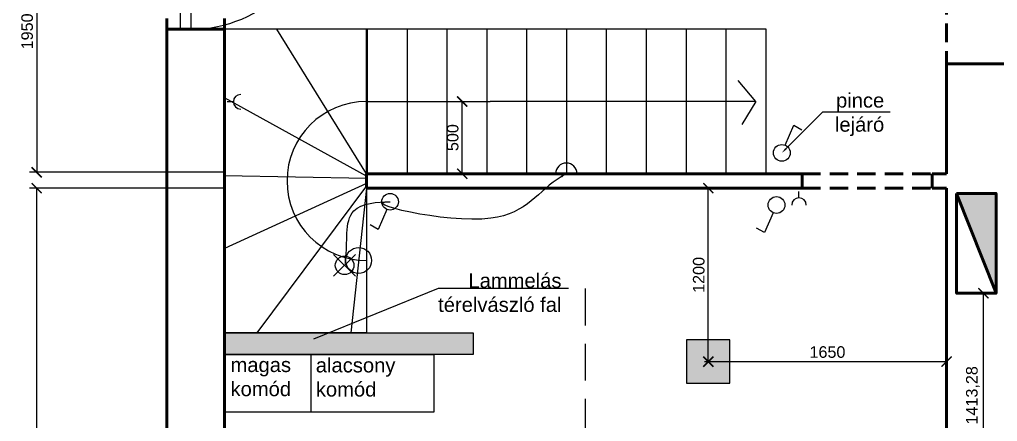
# Model space of a CAD drawing. Header units: metres. Extents: x -98677 to 89321, y -16450 to 242692.
# Drawn here: x -21862 to -15091, y 13988 to 16768 of the extents above; entities that cross this region are included whole.
import ezdxf
from ezdxf import colors
from ezdxf.entities.mleader import LeaderData, LeaderLine
from ezdxf.math import Vec2, Vec3

# ---------------------------------------------------------------- set-up
doc = ezdxf.new("R2010")
doc.units = ezdxf.units.M
doc.header["$LTSCALE"] = 0.001
doc.linetypes.add('DASHED', pattern=[19.05, 12.7, -6.35])
doc.linetypes.add('DASHEDX2', pattern=[38.1, 25.4, -12.7])
for name, color, linetype, lineweight in [('ajtók', 7, 'Continuous', 25), ('külső fal', 7, 'Continuous', 50), ('külső fal - sz', 7, 'DASHED', 50), ('szekrény', 251, 'Continuous', 25)]:
    doc.layers.add(name, color=color, linetype=linetype, lineweight=lineweight)
for name, color, linetype in [('gépészet - kapcsolók', 4, 'Continuous'), ('gépészet - villany', 6, 'Continuous'), ('lépcső', 170, 'Continuous'), ('Méret', 7, 'Continuous'), ('újfal', 1, 'Continuous'), ('újfal - gipszkarton', 1, 'Continuous')]:
    doc.layers.add(name, color=color, linetype=linetype)
doc.styles.add('dada', font='arial.ttf', dxfattribs={"height": 80})
doc.styles.get("Standard").update_dxf_attribs({"font": 'arial.ttf'})
doc.dimstyles.new('kicsi folyamatos', dxfattribs={"dimscale": 100, "dimtxt": 1, "dimasz": 0.7, "dimexe": 0.5, "dimexo": 0, "dimgap": 0.25, "dimtad": 1, "dimtxsty": 'dada', "dimblk1": 'ARCHTICK', "dimblk2": 'ARCHTICK', "dimsah": 1, "dimcen": 2.5, "dimadec": 0, "dimazin": 0, "dimtfac": 1, "dimtmove": 0, "dimatfit": 3, "dimldrblk": 'ARCHTICK', "dimfxl": 1, "dimarcsym": 0})

# ---------------------------------------------------------------- blocks, each defined once
blk = doc.blocks.new('_ArchTick')
at = {"color": 0, "linetype": 'ByBlock', "const_width": 0.15}
blk.add_lwpolyline([(-0.5, -0.5), (0.5, 0.5)], dxfattribs=at)
blk = doc.blocks.new('*D8')
at = {"layer": 'Defpoints', "color": 0, "ltscale": 10000}
for p in [(-20443.1, 15601.4), (-21744, 10661.4), (-20443.1, 10661.4)]:
    blk.add_point(p, dxfattribs=at)
at = {"layer": 'Méret', "color": 0, "lineweight": -2, "ltscale": 10000}
for p, q in [((-20443.1, 15601.4), (-21794, 15601.4)), ((-21744, 15601.4), (-21744, 10661.4)), ((-20443.1, 10661.4), (-21794, 10661.4))]:
    blk.add_line(p, q, dxfattribs=at)
at = {"layer": 'Méret', "color": 0, "lineweight": -2, "ltscale": 10000, "xscale": 70, "yscale": 70, "zscale": 70}
for p, rotation in [((-21744, 15601.4), 90), ((-21744, 10661.4), 270)]:
    blk.add_blockref('_ArchTick', p, dxfattribs=dict(at, rotation=rotation))
at = {"layer": 'Méret', "color": 0, "ltscale": 10000, "insert": (-21809.9, 13131.4), "char_height": 80, "attachment_point": 5, "rotation": 90, "style": 'dada'}
blk.add_mtext('4940', dxfattribs=at)
blk = doc.blocks.new('*D11')
at = {"layer": 'Defpoints', "color": 0, "ltscale": 10000}
for p in [(-20443.1, 17661.4), (-21743.6, 15711.4), (-20443.1, 15711.4)]:
    blk.add_point(p, dxfattribs=at)
at = {"layer": 'Méret', "color": 0, "lineweight": -2, "ltscale": 10000}
for p, q in [((-20443.1, 17661.4), (-21793.6, 17661.4)), ((-21743.6, 17661.4), (-21743.6, 15711.4)), ((-20443.1, 15711.4), (-21793.6, 15711.4))]:
    blk.add_line(p, q, dxfattribs=at)
at = {"layer": 'Méret', "color": 0, "lineweight": -2, "ltscale": 10000, "xscale": 70, "yscale": 70, "zscale": 70}
for p, rotation in [((-21743.6, 17661.4), 90), ((-21743.6, 15711.4), 270)]:
    blk.add_blockref('_ArchTick', p, dxfattribs=dict(at, rotation=rotation))
at = {"layer": 'Méret', "color": 0, "ltscale": 10000, "insert": (-21809.5, 16686.4), "char_height": 80, "attachment_point": 5, "rotation": 90, "style": 'dada'}
blk.add_mtext('1950', dxfattribs=at)
blk = doc.blocks.new('*D14')
at = {"layer": 'Defpoints', "color": 0, "ltscale": 10000}
for p in [(-15374.3, 14874.7), (-15187.9, 14874.7), (-15443.1, 13461.4)]:
    blk.add_point(p, dxfattribs=at)
at = {"layer": 'Méret', "color": 0, "lineweight": -2, "ltscale": 10000}
for p, q in [((-15374.3, 14874.7), (-15137.9, 14874.7)), ((-15187.9, 13461.4), (-15187.9, 14874.7)), ((-15443.1, 13461.4), (-15137.9, 13461.4))]:
    blk.add_line(p, q, dxfattribs=at)
at = {"layer": 'Méret', "color": 0, "lineweight": -2, "ltscale": 10000, "xscale": 70, "yscale": 70, "zscale": 70}
for p, rotation in [((-15187.9, 14874.7), 90), ((-15187.9, 13461.4), 270)]:
    blk.add_blockref('_ArchTick', p, dxfattribs=dict(at, rotation=rotation))
at = {"layer": 'Méret', "color": 0, "ltscale": 10000, "insert": (-15261, 14168.1), "char_height": 80, "attachment_point": 5, "rotation": 90, "style": 'dada'}
blk.add_mtext('1413,28', dxfattribs=at)
blk = doc.blocks.new('*D39')
at = {"layer": 'Defpoints', "color": 0, "ltscale": 10000}
for p in [(-19460.2, 16201.4), (-18797.1, 16201.4), (-19460.2, 15701.4)]:
    blk.add_point(p, dxfattribs=at)
at = {"layer": 'Méret', "color": 0, "lineweight": -2, "ltscale": 10000}
for p, q in [((-19460.2, 16201.4), (-18747.1, 16201.4)), ((-18797.1, 15701.4), (-18797.1, 16201.4)), ((-19460.2, 15701.4), (-18747.1, 15701.4))]:
    blk.add_line(p, q, dxfattribs=at)
at = {"layer": 'Méret', "color": 0, "lineweight": -2, "ltscale": 10000, "xscale": 70, "yscale": 70, "zscale": 70}
for p, rotation in [((-18797.1, 16201.4), 90), ((-18797.1, 15701.4), 270)]:
    blk.add_blockref('_ArchTick', p, dxfattribs=dict(at, rotation=rotation))
at = {"layer": 'Méret', "color": 0, "ltscale": 10000, "insert": (-18863, 15951.4), "char_height": 80, "attachment_point": 5, "rotation": 90, "style": 'dada'}
blk.add_mtext('500', dxfattribs=at)
blk = doc.blocks.new('Csillar')
at = {"layer": 'gépészet - villany', "ltscale": 10000}
for p, q in [((-75.7, 75.7), (75.7, -75.7)), ((-75.7, -75.7), (75.7, 75.7))]:
    blk.add_line(p, q, dxfattribs=at)
blk.add_circle((0, 0), 64.4, dxfattribs=at)
blk = doc.blocks.new('Fali lámpa')
at = {"layer": 'gépészet - villany', "ltscale": 10000}
blk.add_line((-139.1, 0), (139.1, 0), dxfattribs=at)
blk.add_arc((0, 0), 73.7, 0, 180, dxfattribs=at)
blk = doc.blocks.new('Villany - kapcsoló')
at = {"layer": 'gépészet - kapcsolók', "ltscale": 10000}
for p, q in [((-248.9, 84.5), (-218, 139.8)), ((-110.8, 24.7), (-248.9, 84.5))]:
    blk.add_line(p, q, dxfattribs=at)
blk.add_circle((-57.8, 1.7), 57.8, dxfattribs=at)
blk = doc.blocks.new('Villany - konector')
at = {"layer": 'gépészet - kapcsolók', "ltscale": 10000}
blk.add_line((-50.5, 0), (-94.3, 0), dxfattribs=at)
blk.add_arc((0, 0), 50.5, 90, 270, dxfattribs=at)
at = {"layer": 'gépészet - villany', "ltscale": 10000, "style": 'dada'}
blk.add_attdef('DARAB', (36.1, -64.9), '', height=100, dxfattribs=at)
blk = doc.blocks.new('*D111')
at = {"layer": 'Defpoints', "color": 0, "ltscale": 10000}
for p in [(-17118.3, 15601.4), (-17093.1, 15601.4), (-17118.3, 14401.4)]:
    blk.add_point(p, dxfattribs=at)
at = {"layer": 'Méret', "color": 0, "lineweight": -2, "ltscale": 10000}
for p, q in [((-17118.3, 15601.4), (-17043.1, 15601.4)), ((-17093.1, 14401.4), (-17093.1, 15601.4)), ((-17118.3, 14401.4), (-17043.1, 14401.4))]:
    blk.add_line(p, q, dxfattribs=at)
at = {"layer": 'Méret', "color": 0, "lineweight": -2, "ltscale": 10000, "xscale": 70, "yscale": 70, "zscale": 70}
for p, rotation in [((-17093.1, 15601.4), 90), ((-17093.1, 14401.4), 270)]:
    blk.add_blockref('_ArchTick', p, dxfattribs=dict(at, rotation=rotation))
at = {"layer": 'Méret', "color": 0, "ltscale": 10000, "insert": (-17159, 15001.4), "char_height": 80, "attachment_point": 5, "rotation": 90, "style": 'dada'}
blk.add_mtext('1200', dxfattribs=at)
blk = doc.blocks.new('*D112')
at = {"layer": 'Defpoints', "color": 0, "ltscale": 10000}
for p in [(-17093.1, 14401.4), (-15443.1, 14401.4), (-15443.1, 14401.4)]:
    blk.add_point(p, dxfattribs=at)
at = {"layer": 'Méret', "color": 0, "lineweight": -2, "ltscale": 10000}
for p, q in [((-17093.1, 14401.4), (-17093.1, 14451.4)), ((-15443.1, 14401.4), (-15443.1, 14451.4)), ((-17093.1, 14401.4), (-15443.1, 14401.4))]:
    blk.add_line(p, q, dxfattribs=at)
at = {"layer": 'Méret', "color": 0, "lineweight": -2, "ltscale": 10000, "xscale": 70, "yscale": 70, "zscale": 70, "rotation": 180}
blk.add_blockref('_ArchTick', (-17093.1, 14401.4), dxfattribs=at)
at = {"layer": 'Méret', "color": 0, "lineweight": -2, "ltscale": 10000, "xscale": 70, "yscale": 70, "zscale": 70}
blk.add_blockref('_ArchTick', (-15443.1, 14401.4), dxfattribs=at)
at = {"layer": 'Méret', "color": 0, "ltscale": 10000, "insert": (-16268.1, 14467.3), "char_height": 80, "attachment_point": 5, "style": 'dada'}
blk.add_mtext('1650', dxfattribs=at)

msp = doc.modelspace()

# ---------------------------------------------------------------- hatches: boundary and pattern name
at = {"layer": 'külső fal', "ltscale": 10000}
msp.add_hatch(color=256, dxfattribs=at).paths.add_polyline_path([(-15374.336, 15565.208), (-15099.99, 15565.208), (-15099.99, 14874.72)])
at = {"layer": 'újfal', "ltscale": 10000, "true_color": 0xd7f6fd}
msp.add_hatch(color=7, dxfattribs=at).paths.add_polyline_path([(-17243.107, 14251.441), (-16943.107, 14251.441), (-16943.107, 14551.441), (-17243.107, 14551.441)])
at = {"layer": 'újfal - gipszkarton', "ltscale": 10000}
msp.add_hatch(color=256, dxfattribs=at).paths.add_polyline_path([(-20443.107, 14601.441), (-19840.176, 14601.441), (-19460.198, 14601.441), (-19153.416, 14601.441), (-18846.634, 14601.441), (-18720.265, 14601.441), (-18720.265, 14451.441), (-20443.107, 14451.441)])

# ---------------------------------------------------------------- linework, layer by layer
at = {"layer": 'ajtók', "ltscale": 10000}
msp.add_lwpolyline([(-20673.935, 17601.441), (-20750.944, 17601.441), (-20750.944, 16701.441), (-20673.935, 16701.441)], close=True, dxfattribs=at)
msp.add_arc((-20673.935, 17601.441), 900, 270, 0, dxfattribs=at)
at = {"layer": 'gépészet - villany', "linetype": 'DASHEDX2', "ltscale": 10000}
msp.add_line((-17943.107, 10461.441), (-17943.107, 14948.997), dxfattribs=at)
at = {"layer": 'külső fal'}
for p, q in [((-20843.107, 10261.441), (-20843.107, 16775.655)), ((-20443.107, 16775.655), (-20443.107, 10661.441)), ((-20843.107, 16701.441), (-20443.107, 16701.441)), ((-20843.107, 16701.441), (-20443.107, 16701.441)), ((-19460.198, 15701.441), (-16443.107, 15701.441)), ((-19243.107, 15701.441), (-19460.198, 15701.441)), ((-19460.198, 15701.441), (-19460.198, 15601.441)), ((-16443.107, 15701.441), (-19243.107, 15701.441)), ((-15543.107, 15701.441), (-15443.107, 15701.441)), ((-15543.107, 15701.441), (-15543.107, 15601.441)), ((-16443.107, 15601.441), (-19460.198, 15601.441)), ((-19460.198, 15601.441), (-16443.107, 15601.441)), ((-15443.107, 15601.441), (-15543.107, 15601.441)), ((-15443.107, 10661.441), (-15443.107, 15601.441)), ((-15443.107, 10661.441), (-15443.107, 15601.441))]:
    msp.add_line(p, q, dxfattribs=at)
at = {"layer": 'külső fal', "ltscale": 10000}
for p, q in [((-15443.107, 16461.441), (-15443.107, 15701.441)), ((-15443.107, 16461.441), (-15043.107, 16461.441)), ((-16443.107, 15701.441), (-16443.107, 15601.441)), ((-15374.336, 15565.208), (-15099.99, 14874.72))]:
    msp.add_line(p, q, dxfattribs=at)
msp.add_lwpolyline([(-15374.336, 15565.208), (-15099.99, 15565.208), (-15099.99, 14874.72), (-15374.336, 14874.72)], close=True, dxfattribs=at)
at = {"layer": 'külső fal - sz', "ltscale": 10000}
for p, q in [((-15443.107, 17311.441), (-15443.107, 16461.441)), ((-16443.107, 15701.441), (-15543.107, 15701.441)), ((-16443.107, 15601.441), (-15543.107, 15601.441))]:
    msp.add_line(p, q, dxfattribs=at)
at = {"layer": 'lépcső'}
for p, q in [((-20443.107, 16761.441), (-20443.107, 15701.441)), ((-16693.107, 16701.441), (-20443.107, 16701.441)), ((-19460.198, 15701.441), (-20080.445, 16701.441)), ((-19460.198, 15701.441), (-19460.198, 16701.441)), ((-19453.107, 15701.441), (-19453.107, 16701.441)), ((-19177.107, 15701.441), (-19177.107, 16701.441)), ((-18901.107, 15701.441), (-18901.107, 16701.441)), ((-18625.107, 15701.441), (-18625.107, 16701.441)), ((-18349.107, 15701.441), (-18349.107, 16701.441)), ((-18073.107, 15701.441), (-18073.107, 16701.441)), ((-17797.107, 15701.441), (-17797.107, 16701.441)), ((-17521.107, 15701.441), (-17521.107, 16701.441)), ((-17245.107, 15701.441), (-17245.107, 16701.441)), ((-16969.107, 15701.441), (-16969.107, 16701.441)), ((-16693.107, 15701.441), (-16693.107, 16701.441)), ((-16763.996, 16201.441), (-16886.091, 16346.452)), ((-19460.198, 15684.336), (-20443.107, 16226.316)), ((-16763.996, 16201.441), (-18603.003, 16201.441)), ((-16763.996, 16201.441), (-16861.376, 16041.631)), ((-19460.198, 15668.038), (-20443.107, 15686.622)), ((-19460.198, 15701.441), (-19460.198, 15601.441)), ((-16693.107, 15701.441), (-19460.198, 15701.441)), ((-19460.198, 15634.844), (-20443.107, 15183.188)), ((-19460.198, 15618.546), (-20219.347, 14601.441)), ((-19460.198, 15601.441), (-19568.576, 14601.441)), ((-19460.198, 15601.441), (-19460.198, 14601.441)), ((-19460.198, 14601.441), (-20443.107, 14601.441)), ((-19460.198, 14601.441), (-19153.416, 14601.441)), ((-19153.416, 14601.441), (-18846.634, 14601.441))]:
    msp.add_line(p, q, dxfattribs=at)
at = {"layer": 'lépcső', "ltscale": 10000}
msp.add_line((-19460.198, 16201.441), (-18603.003, 16201.441), dxfattribs=at)
msp.add_circle((-19514.387, 15101.441), 89.727, dxfattribs=at)
msp.add_arc((-19460.198, 15651.441), 550, 90, 270, dxfattribs=at)
at = {"layer": 'szekrény', "ltscale": 10000}
for p, q in [((-20443.107, 14451.441), (-19843.107, 14451.441)), ((-20443.107, 14051.441), (-20443.107, 14451.441)), ((-19843.107, 14451.441), (-18993.107, 14451.441)), ((-19843.107, 14051.441), (-19843.107, 14451.441)), ((-18993.107, 14451.441), (-18993.107, 14051.441)), ((-19843.107, 14051.441), (-20443.107, 14051.441)), ((-18993.107, 14051.441), (-19843.107, 14051.441))]:
    msp.add_line(p, q, dxfattribs=at)
at = {"layer": 'újfal', "ltscale": 10000}
msp.add_lwpolyline([(-17243.107, 14251.441), (-16943.107, 14251.441), (-16943.107, 14551.441), (-17243.107, 14551.441)], close=True, dxfattribs=at)
at = {"layer": 'újfal - gipszkarton', "ltscale": 10000}
for p, q in [((-20443.107, 14601.441), (-18720.265, 14601.441)), ((-20443.107, 14451.441), (-20443.107, 14601.441)), ((-18720.265, 14601.441), (-18720.265, 14451.441)), ((-18720.265, 14451.441), (-20443.107, 14451.441))]:
    msp.add_line(p, q, dxfattribs=at)

# ---------------------------------------------------------------- block references
at = {"layer": 'gépészet - kapcsolók', "ltscale": 10000}
msp.add_blockref('Villany - konector', (-20330.909, 16199.115), dxfattribs=at)
for name, p, rotation in [('Villany - konector', (-16465.079, 15484.453), 270), ('Villany - kapcsoló', (-19295.135, 15565.614), 90), ('Villany - kapcsoló', (-16619.111, 15542.939), 90)]:
    msp.add_blockref(name, p, dxfattribs=dict(at, rotation=rotation))
at = {"layer": 'gépészet - villany', "ltscale": 10000, "rotation": 270}
msp.add_blockref('Villany - kapcsoló', (-16585.562, 15788.226), dxfattribs=at)
at = {"layer": 'gépészet - villany', "ltscale": 10000}
for name, p in [('Fali lámpa', (-18076.652, 15701.441)), ('Csillar', (-19611.657, 15067.729))]:
    msp.add_blockref(name, p, dxfattribs=at)

# ---------------------------------------------------------------- texts
at = {"layer": 'szekrény', "ltscale": 10000, "char_height": 100, "attachment_point": 1, "style": 'dada'}
for s, insert, width in [('alacsony\\Pkomód', (-19810.919, 14426.888), 716.88551), ('magas\\Pkomód', (-20401.67, 14429.374), 526.04044)]:
    msp.add_mtext(s, dxfattribs=dict(at, insert=insert, width=width))

# ---------------------------------------------------------------- dimensions: what is measured, and where the dimension line sits
at = {"layer": 'Méret', "ltscale": 10000}
for base, p1, p2, picture, middle in [((-21743.615, 15711.441), (-20443.107, 17661.441), (-20443.107, 15711.441), '*D11', (-21809.461, 16686.441)), ((-18797.114, 16201.441), (-19460.198, 15701.441), (-19460.198, 16201.441), '*D39', (-18862.96, 15951.441)), ((-21744.014, 10661.441), (-20443.107, 15601.441), (-20443.107, 10661.441), '*D8', (-21809.86, 13131.441)), ((-15187.89, 14874.72), (-15443.107, 13461.441), (-15374.336, 14874.72), '*D14', (-15260.967, 14168.081))]:
    dim = msp.add_linear_dim(base=base, p1=p1, p2=p2, angle=90, dimstyle='kicsi folyamatos', override={"dimblk1": 'ArchTick', "dimblk2": 'ArchTick'}, dxfattribs=at)
    dim.commit()
    dim.dimension.update_dxf_attribs({"geometry": picture, "text_midpoint": middle})
dim = msp.add_linear_dim(base=(-17093.107, 15601.441), p1=(-17118.341, 14401.441), p2=(-17118.341, 15601.441), angle=90, dimstyle='kicsi folyamatos', dxfattribs=at)
dim.commit()
dim.dimension.update_dxf_attribs({"geometry": '*D111', "text_midpoint": (-17158.952, 15001.441)})
dim = msp.add_linear_dim(base=(-15443.107, 14401.441), p1=(-17093.107, 14401.441), p2=(-15443.107, 14401.441), dimstyle='kicsi folyamatos', dxfattribs=at)
dim.commit()
dim.dimension.update_dxf_attribs({"geometry": '*D112', "text_midpoint": (-16268.107, 14467.287)})

# ---------------------------------------------------------------- leaders
at = {"layer": 'gépészet - kapcsolók', "color": 1, "ltscale": 10000}
ml = msp.add_multileader_mtext('Standard', dxfattribs=at)
ml.set_content('')
ml.set_leader_properties()
ml.build(insert=Vec2(0, 0))
ml.multileader.update_dxf_attribs({"leader_type": 2, "has_dogleg": 0, "text_left_attachment_type": 6, "text_right_attachment_type": 6, "arrow_head_size": 40})
ctx = ml.context
ctx.base_point, ctx.char_height, ctx.arrow_head_size, ctx.plane_origin = Vec3(-15538.006, 17422.276), 2, 40, Vec3(-17804.297, 17175.632)
ctx.left_attachment, ctx.right_attachment = 6, 6
notes = []
notes.append((ctx, [(0, (1, 1, 0), (-15546.006, 17422.276), (1, 0), 8, [(0, [(-17804.297, 17175.632), (-15926.899, 17128.578)], 256, [])])]))
ctx.mtext, ml.multileader.dxf.content_type = None, 0
at = {"layer": 'gépészet - kapcsolók', "ltscale": 10000}
ml = msp.add_multileader_mtext('Standard', dxfattribs=at)
ml.set_content('')
ml.set_leader_properties()
ml.build(insert=Vec2(0, 0))
ml.multileader.update_dxf_attribs({"leader_type": 2, "has_dogleg": 0, "text_left_attachment_type": 6, "text_right_attachment_type": 6, "arrow_head_size": 40})
ctx = ml.context
ctx.base_point, ctx.char_height, ctx.arrow_head_size, ctx.plane_origin = Vec3(-14985.31, 17413.339), 2, 40, Vec3(-12885.128, 13161.441)
ctx.left_attachment, ctx.right_attachment = 6, 6
notes.append((ctx, [(0, (1, 1, 0), (-14993.31, 17413.339), (1, 0), 8, [(0, [(-12885.128, 13161.441), (-14532.826, 16663.422)], 256, [])])]))
ctx.mtext, ml.multileader.dxf.content_type = None, 0
ml = msp.add_multileader_mtext('Standard', dxfattribs=at)
ml.set_content('')
ml.set_leader_properties()
ml.build(insert=Vec2(0, 0))
ml.multileader.update_dxf_attribs({"leader_type": 2, "has_dogleg": 0, "text_left_attachment_type": 6, "text_right_attachment_type": 6, "arrow_head_size": 40})
ctx = ml.context
ctx.base_point, ctx.char_height, ctx.arrow_head_size, ctx.plane_origin = Vec3(-14985.31, 17413.339), 2, 40, Vec3(-13666.048, 13298.754)
ctx.left_attachment, ctx.right_attachment = 6, 6
notes.append((ctx, [(0, (1, 1, 0), (-14993.31, 17413.339), (1, 0), 8, [(0, [(-13493.196, 13161.441), (-14824.558, 16607.531)], 256, [])])]))
ctx.mtext, ml.multileader.dxf.content_type = None, 0
ml = msp.add_multileader_mtext('Standard', dxfattribs=at)
ml.set_content('')
ml.set_leader_properties()
ml.build(insert=Vec2(0, 0))
ml.multileader.update_dxf_attribs({"leader_type": 2, "has_dogleg": 0, "text_left_attachment_type": 6, "text_right_attachment_type": 6, "arrow_head_size": 40})
ctx = ml.context
ctx.base_point, ctx.char_height, ctx.arrow_head_size, ctx.plane_origin = Vec3(-14784.577, 17418.069), 2, 40, Vec3(-13557.595, 16151.976)
ctx.left_attachment, ctx.right_attachment = 6, 6
notes.append((ctx, [(0, (1, 1, 0), (-14792.577, 17418.069), (1, 0), 8, [(0, [(-13557.595, 16151.976), (-14156.563, 16659.43)], 256, [])])]))
ctx.mtext, ml.multileader.dxf.content_type = None, 0
at = {"layer": 'gépészet - kapcsolók', "color": 1, "ltscale": 10000}
ml = msp.add_multileader_mtext('Standard', dxfattribs=at)
ml.set_content('')
ml.set_leader_properties()
ml.build(insert=Vec2(0, 0))
ml.multileader.update_dxf_attribs({"leader_type": 2, "has_dogleg": 0, "text_left_attachment_type": 6, "text_right_attachment_type": 6, "arrow_head_size": 40})
ctx = ml.context
ctx.base_point, ctx.char_height, ctx.arrow_head_size, ctx.plane_origin = Vec3(-19296.812, 15507.833), 2, 40, Vec3(-18076.652, 15701.441)
ctx.left_attachment, ctx.right_attachment = 6, 6
notes.append((ctx, [(0, (1, 1, 0), (-19304.812, 15507.833), (1, 0), 8, [(0, [(-18076.652, 15701.441), (-18598.021, 15393.398)], 256, [])])]))
ctx.mtext, ml.multileader.dxf.content_type = None, 0
ml = msp.add_multileader_mtext('Standard', dxfattribs=at)
ml.set_content('')
ml.set_leader_properties()
ml.build(insert=Vec2(0, 0))
ml.multileader.update_dxf_attribs({"leader_type": 2, "has_dogleg": 0, "text_left_attachment_type": 6, "text_right_attachment_type": 6, "arrow_head_size": 40})
ctx = ml.context
ctx.base_point, ctx.char_height, ctx.arrow_head_size, ctx.plane_origin = Vec3(-19296.812, 15507.833), 2, 40, Vec3(-19611.657, 15067.729)
ctx.left_attachment, ctx.right_attachment = 6, 6
notes.append((ctx, [(0, (1, 1, 0), (-19304.812, 15507.833), (1, 0), 8, [(0, [(-19611.657, 15067.729), (-19547.457, 15444.566)], 256, [])])]))
ctx.mtext, ml.multileader.dxf.content_type = None, 0
at = {"layer": 'gépészet - villany', "ltscale": 10000}
ml = msp.add_multileader_mtext('Standard', dxfattribs=at)
ml.set_content('pince\\Plejáró', color=256, style='dada')
ml.set_leader_properties()
ml.build(insert=Vec2(0, 0))
ml.multileader.update_dxf_attribs({"text_left_attachment_type": 6, "text_right_attachment_type": 6, "arrow_head_size": 40})
ctx = ml.context
ctx.base_point, ctx.char_height, ctx.arrow_head_size, ctx.plane_origin = Vec3(-16204.307, 16129.732), 100, 40, Vec3(-16583.885, 15846.007)
ctx.left_attachment, ctx.right_attachment, ctx.text_align_type = 6, 6, 2
notes.append((ctx, [(0, (1, 1, 0), (-16212.307, 16129.732), (1, 0), 8, [(0, [(-16583.885, 15846.007), (-16300.16, 16129.732)], 256, [])])]))
ctx.mtext.insert, ctx.mtext.alignment = Vec3(-15874.749, 16259.132), 3
at = {"layer": 'Méret', "ltscale": 10000}
ml = msp.add_multileader_mtext('Standard', dxfattribs=at)
ml.set_content('régi ajtó\\Pfalazva', color=256, style='dada')
ml.set_leader_properties()
ml.build(insert=Vec2(0, 0))
ml.multileader.update_dxf_attribs({"text_left_attachment_type": 6, "text_right_attachment_type": 6, "arrow_head_size": 100})
ctx = ml.context
ctx.base_point, ctx.char_height, ctx.arrow_head_size, ctx.plane_origin = Vec3(-9171.61, 15918.071), 100, 100, Vec3(-16259.153, 17953.034)
ctx.left_attachment, ctx.right_attachment, ctx.text_align_type = 6, 6, 2
notes.append((ctx, [(0, (1, 1, 0), (-9179.61, 15918.071), (1, 0), 8, [(0, [(-16249.96, 17639.228)], 256, [])])]))
ctx.mtext.insert, ctx.mtext.alignment = Vec3(-8686.868, 16019.708), 3
ml = msp.add_multileader_mtext('Standard', dxfattribs=at)
ml.set_content('Lammelás\\Ptérelvászló fal', color=256, style='dada')
ml.set_leader_properties()
ml.build(insert=Vec2(0, 0))
ml.multileader.update_dxf_attribs({"text_left_attachment_type": 6, "text_right_attachment_type": 6, "arrow_head_size": 100})
ctx = ml.context
ctx.base_point, ctx.char_height, ctx.arrow_head_size, ctx.plane_origin = Vec3(-18953.544, 14910.623), 100, 100, Vec3(-19917.179, 14522.196)
ctx.left_attachment, ctx.right_attachment, ctx.text_align_type = 6, 6, 2
notes.append((ctx, [(0, (1, 1, 0), (-18961.544, 14910.623), (1, 0), 8, [(0, [(-19917.179, 14522.196)], 256, [])])]))
ctx.mtext.insert, ctx.mtext.alignment, ctx.mtext.flow_direction = Vec3(-18109.73, 15012.26), 3, 5
for ctx, leaders in notes:
    for number, flags, end, landing, length, lines in leaders:
        leader = LeaderData()
        leader.index, (leader.has_last_leader_line, leader.has_dogleg_vector, leader.attachment_direction) = number, flags
        leader.last_leader_point, leader.dogleg_vector, leader.dogleg_length = Vec3(end), Vec3(landing), length
        for number, points, colour, breaks in lines:
            line = LeaderLine()
            line.index, line.vertices, line.color, line.breaks = number, Vec3.list(points), colors.encode_raw_color(colour), breaks
            leader.lines.append(line)
        ctx.leaders.append(leader)

doc.saveas('drawing.dxf')
